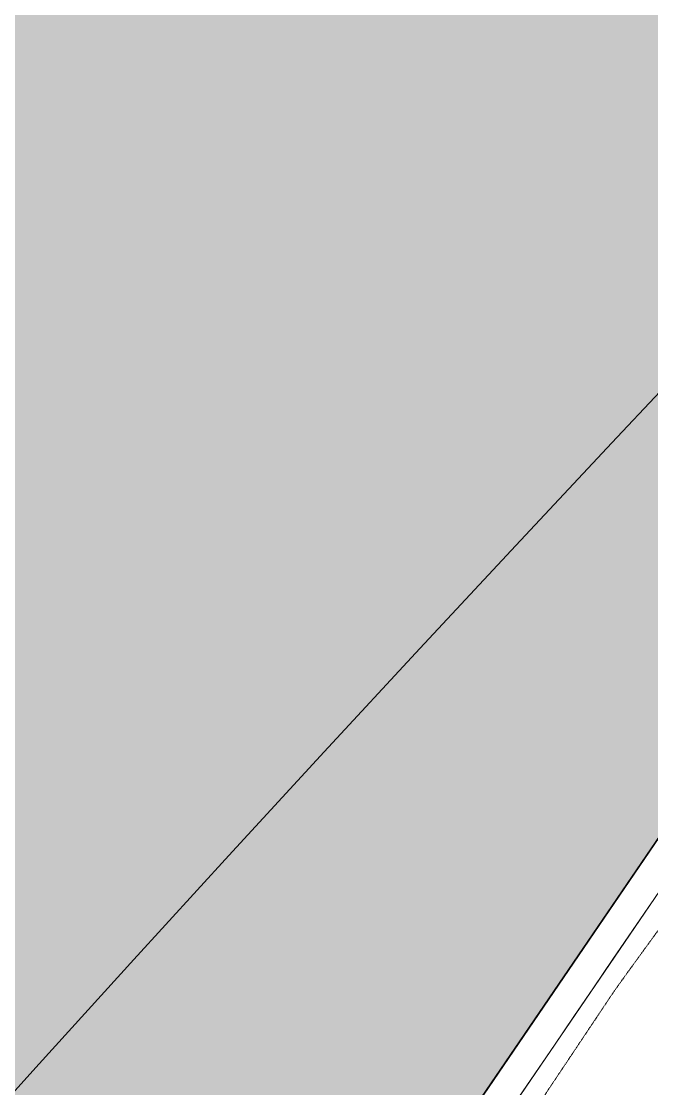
# Model space of a CAD drawing. Header units: millimetres. Extents: x -100577 to 287200, y -212120 to 238461.
# Drawn here: x 44973 to 48079, y 52474 to 57732 of the extents above; entities that cross this region are included whole.
import ezdxf

# ---------------------------------------------------------------- set-up
doc = ezdxf.new("R2010")
doc.units = ezdxf.units.MM
doc.linetypes.add('PHANTOM', pattern=[6.35, 3.175, -0.635, 0.635, -0.635, 0.635, -0.635])
for name, color, linetype, lineweight in [('10_見えがかり', 7, 'Continuous', 13), ('20_上部（屋根の外形・梁）', 8, 'PHANTOM', 9), ('30_敷地・外構', 8, 'Continuous', 9), ('50_寸法', 3, 'Continuous', 9)]:
    doc.layers.add(name, color=color, linetype=linetype, lineweight=lineweight)

msp = doc.modelspace()

# ---------------------------------------------------------------- hatches: boundary and pattern name
at = {"layer": '30_敷地・外構'}
msp.add_hatch(color=8, dxfattribs=at).paths.add_polyline_path([(203769.5, 214442.2), (243429.9, 177722.4), (287200.4, 133010.5), (281793.1, -51921.2), (240885.5, -149400.6), (236609.7, -153248.5), (133667.7, -201676.7), (129226.2, -203199.9), (92493.3, -208828.8), (80788.6, -210334.9), (60527.7, -212120.5), (29239.6, -207578.6), (4133.8, -203331.5), (-18461.2, -198214.2), (-25999.5, -196278.4), (-94563.8, -156949.3), (-100576.7, -152008.9), (-15558.2, -27276.9), (128293.3, -27285.8), (128295.1, 900.2), (83295.1, 903), (83298.1, 56905.6), (50292.3, 56910.4), (20297, 12903.7), (20297.7, 906.9), (3652.8, 907.9), (165570.8, 238460.5)])
h = msp.add_hatch(color=8, dxfattribs=at)
h.paths.add_polyline_path([(70281.8, 69207.8), (73677.5, 71131.7), (76317.4, 70450.3), (93200.2, 82501.8), (103770.8, 90730.6), (105767.7, 92615), (106777, 92003.9), (118469.6, 107201.5), (129043.6, 119707.7), (151078.7, 145305.3), (166376.8, 164634), (171338.8, 170679.3), (187221.6, 191433.9), (198287.1, 205505.8), (198077.8, 207155.4), (198176.7, 210842.5), (200714.4, 210456.7), (204131.2, 206946.8), (209555.7, 200562), (211125.9, 198648.5), (212482.5, 197237.2), (214840.2, 195221.2), (221884.4, 189362.5), (224837.6, 186553.4), (231278.8, 180241.4), (233222.4, 178925.4), (234262.7, 178289.6), (238252.8, 175499.1), (239941, 174138.4), (238463.9, 171833.7), (214169.7, 143331.8), (209158, 139970.9), (184287.9, 106391.7), (183978.8, 101792.3), (187006.4, 98885.9), (183025.8, 93881.7), (165710.5, 106977.9), (169773.7, 111251.6), (174631.2, 107898.8), (178916.9, 108657.7), (203772.1, 141800.6), (210006.1, 145862.8), (226838.7, 165530.3), (229045.1, 168159.5), (228926.8, 173574.7), (225566, 172051.7), (219062, 168983.4), (203917.8, 160610.9), (202180.3, 160000.3), (200038.9, 159685.2), (197646.8, 159569.2), (191232.4, 159713.7), (183101.3, 159306.8), (180096, 159014.2), (168070.4, 160234.9), (162297.1, 151659), (173068.1, 147576.7), (172195.8, 145262.2), (160705.7, 149610.5), (132461.2, 116785.1), (121949.3, 104357), (112882.8, 92798.2), (110861.5, 90176.8), (104210.4, 83405.4), (97491.3, 77480.3), (91406.2, 72673.6), (81313, 65672.4), (81913.6, 64348.8), (188764.9, 67868.7), (246788.5, 67840.1), (246782.4, 63340.4), (205026.1, 63372.3), (201917.6, 60299.6), (196541.2, 60910.6), (193812.1, 63375.4), (188843, 63378.7), (126859.9, 61341.1), (83292.6, 59800.2), (83292.1, 56905.6), (50292.3, 56910.4), (20297, 12903.7), (20297, 12688.5), (15590.7, 3142.9), (14531.9, 521.6), (14417.8, -2475.5), (17720, -43184.1), (25175.2, -42918.5), (79835.2, -42007), (146150.7, -40578.9), (241235.5, -38178.8), (246311.2, -38102.7), (247627, -49076.9), (261713.2, -83458.2), (157801.7, -94080.4), (165058.9, -133727.2), (125695.1, -141051.4), (124858.5, -140143.1), (118887.5, -141940.9), (123034.3, -155932.7), (127770.8, -172228.3), (146551, -170016.7), (170292.1, -167511), (174821.9, -166335.5), (176248.1, -172157.3), (171364.9, -173432), (147215.1, -175970), (104092.5, -181701.7), (47870.9, -189957.7), (8834.5, -196640), (5104.1, -198423.7), (4305.2, -197393.1), (3768, -190337.6), (6822.6, -189843.8), (32763, -185393.7), (35342.7, -181411.3), (31434.2, -162225.7), (28768.7, -160898.3), (-9297.6, -166488.1), (-10932.9, -168206.2), (-6545.2, -190414.5), (-10493.4, -191063.3), (-16165.6, -162327.1), (-26790.2, -120042.4), (-7087.1, -114417.5), (18234.2, -108159), (19923.5, -105794.1), (14653.4, -79966.8), (13290.8, -79523.1), (-25792.5, -92480.8), (-55264.6, -101098.3), (-56830.6, -103919.1), (-41581.5, -164299.3), (-39301.9, -166240.5), (-28152.8, -163917.1), (-27140.8, -168806), (-41869.2, -171871.6), (-45676.2, -172875.7), (-47156.1, -168100.7), (-45926.7, -165398.6), (-61931.1, -102077.8), (-67560.2, -103569.8), (-63454.4, -97546.1), (-48680.2, -93970.1), (-27190.9, -87692.8), (-10339.7, -82620.1), (13576, -74692.3), (11129, -62712.5), (4851.7, -55163.2), (-7349.7, -55898.5), (-35297.5, -58584.6), (-37037.7, -58789.7), (-28960.4, -46939.4), (-8207.5, -44935.7), (7055.9, -44015.2), (3105.4, -3032.2), (840.6, -3217.9), (7522.9, 6585.8), (10187.5, 6878.3), (11706.4, 9732.8), (14901.5, 15113.4), (16646.9, 17889.1), (22187.6, 25269.1), (30756.1, 36198.6), (31077.5, 37245.9), (31975.8, 38563.7), (31567.5, 38842), (31588.6, 38910.6), (30327, 40042.1), (49726.1, 68502.9)])
h.paths.add_polyline_path([(249686.5, -79169.6), (252259.2, -74874.4), (242638.1, -51401.1), (239775.7, -49213.7), (181560.6, -50672.4), (180361.5, -51600.4), (186760.2, -82836), (189879.9, -85279.1)], flags=0)
h.paths.add_polyline_path([(122432.1, -172857.2), (117492, -157794.3), (113402.4, -143592.4), (102608.5, -146842.3), (107948.6, -173032.7), (109906.3, -174334.1)], flags=0)
h.paths.add_polyline_path([(102996.6, -140548.1), (124602.2, -135154.1), (156696.1, -129184.4), (157833, -127530), (155666.1, -115696.7), (153986.3, -115089.9), (100253.9, -125531.9), (98537.9, -126917.3), (100981.6, -138868.5)], flags=0)
h.paths.add_polyline_path([(181053.6, -86178), (182290.1, -83401.5), (175965.9, -52507), (173537.3, -50882.1), (151095.8, -51446.1), (149631.6, -53415.5), (155735.4, -84812.1), (159727.9, -88358.6)], flags=0)
h.paths.add_polyline_path([(99494.3, -121610.6), (153219.1, -111162.3), (154578.8, -109774.6), (152277.1, -97194.9), (149896.3, -96119.8), (96586.6, -107524.3), (94891.3, -109028.4), (97241.7, -120535.1)], flags=0)
h.paths.add_polyline_path([(75896.9, -176990.2), (78241.8, -179443.5), (101889, -175966.4), (103551.3, -173924.8), (87363.8, -94627.4), (84319.8, -93101.1), (61964.6, -97605.5), (60072.8, -99694.4), (67162.3, -133433.2)], flags=0)
h.paths.add_polyline_path([(95750.4, -103618.9), (148859.4, -92258.5), (150733.9, -89644.7), (148254.3, -79377.5), (145045.1, -77400.2), (93521.8, -88309.4), (91195.7, -90896.2), (93506.5, -102243.3)], flags=0)
h.paths.add_polyline_path([(43382.8, -180823.1), (48031.7, -183881.9), (70055.1, -180646.6), (71981.9, -177742.1), (63245.7, -134234.7), (56561.5, -102428.6), (52408.1, -99533.9), (29809, -104087.4), (28183.3, -106324.1)], flags=0)
h.paths.add_polyline_path([(89321.7, -81754.1), (91291.1, -82655.5), (145232, -71228.9), (146664.1, -69541), (143754.5, -54561.9), (140927.6, -51686.8), (84918.2, -52894.1), (83660.4, -53992.7)], flags=0)
h.paths.add_polyline_path([(26104.8, -96137.2), (28626.9, -98207.3), (83131.5, -87228.8), (85408.9, -85024.9), (82982.7, -73164.2), (80491.6, -71617.5), (25091, -79979.4), (23284.3, -82315)], flags=0)
h.paths.add_polyline_path([(8662.3, -116696.7), (16955.9, -155943.6), (19718.1, -157181.6), (28042.5, -155955.5), (29652, -153514.1), (21590.4, -113992.6), (19195.1, -112036.1), (11433.2, -113952.7)], flags=0)
h.paths.add_polyline_path([(-14901.1, -146868.3), (-13246.6, -153270), (-11595.5, -160014.5), (-10030.9, -161553.2), (11082.9, -158450), (13057.8, -154408.2), (5242.1, -117420.3), (2042.8, -116282), (-6056.4, -118286.7), (-18134.3, -121726.9), (-20359.4, -125135)], flags=0)
h.paths.add_polyline_path([(21655.5, -74325.8), (23826.9, -76129.8), (79893, -67670.8), (81368.1, -65237.5), (79190.5, -54559.2), (77563.5, -53034.8), (26041.5, -53901.6), (19126.3, -61936.4)], flags=0)
h.paths.add_polyline_path([(189980.9, 189290.1), (174073.1, 168504.1), (169859.1, 162049), (180101.3, 161022.9), (182960.3, 161291.7), (191203.4, 161711.3), (197625.7, 161560.6), (199848, 161671.4), (201703.1, 161946.9), (203092.1, 162439.7), (218116.6, 170741.8), (225532, 174554.4), (228861.8, 176201.2), (228827.8, 177751.9), (222409.3, 184045.9), (219560.9, 186746.1), (212587, 192548.9), (210073, 194689.2), (208505.3, 196332.2), (206877.2, 198317.3), (203662.6, 202101.3), (200069.2, 202133.5)], flags=0)
h.paths.add_polyline_path([(11098.7, -3879.5), (11053.3, -3474.8), (10631.2, -2734.1), (9456.7, -2857.9), (9312.6, -4172.2), (12771.6, -42208.1), (13096.5, -42585.8), (13413.3, -42769.7), (14294.3, -42685.8), (14446.4, -42063.9)], flags=0)

# ---------------------------------------------------------------- linework, layer by layer
at = {"layer": '10_見えがかり'}
for points in [[(44909.5, 48653.9), (45069.2, 49242), (49951.1, 56404.5), (50225.6, 56575.7)], [(48803.3, 54347.9), (48753.9, 54381.6), (47310.6, 52264.2), (46589, 51205.5), (46578.9, 50902.2), (46914.5, 50673.5), (46686, 50193.9), (46193.1, 49470.9), (45700.3, 48747.8), (45323.5, 48371.8)]]:
    msp.add_lwpolyline(points, dxfattribs=at)
at = {"layer": '20_上部（屋根の外形・梁）'}
msp.add_lwpolyline([(47429.8, 52259.5), (47642.6, 52577.9), (47855.3, 52896.3), (47855.3, 52896.3), (47895, 52955.6), (47895.3, 52955.9), (47967.2, 53056.3), (47967.3, 53056.4), (48192.3, 53365.8)], dxfattribs=at)
at = {"layer": '30_敷地・外構'}
for points in [[(236609.7, -153248.5), (133667.7, -201676.7), (129226.2, -203199.9), (92493.3, -208828.8), (80788.6, -210334.9), (60527.7, -212120.5), (29239.6, -207578.6), (4133.8, -203331.5), (-18461.2, -198214.2), (-25999.5, -196278.4), (-94563.8, -156949.3), (-100576.7, -152008.9), (-15558.2, -27276.9), (128293.3, -27285.8), (128295.1, 900.2), (83295.1, 903), (83298.1, 56905.6), (50292.3, 56910.4), (20297, 12903.7), (20297.7, 906.9), (3652.8, 907.9), (165570.8, 238460.5)], [(188843, 63378.7), (126859.9, 61341.1), (83292.6, 59800.2), (83292.1, 56905.6), (50292.3, 56910.4), (20297, 12903.7), (20297, 12688.5), (15590.7, 3142.9), (14531.9, 521.6), (14417.8, -2475.5), (17720, -43184.1), (25175.2, -42918.5), (79835.2, -42007), (146150.7, -40578.9), (241235.5, -38178.8)], [(83295.1, 56902.6), (83292.1, 900), (20300.7, 903.9), (20300, 12902.8), (50293.9, 56907.4), (83295.1, 56902.6)], [(47406.8, 52405.3), (47503, 52546.5), (47599.3, 52687.6), (47695.5, 52828.8), (47791.7, 52970), (47887.9, 53111.1), (47984.1, 53252.3), (48080.3, 53393.4)]]:
    msp.add_lwpolyline(points, dxfattribs=at)
at = {"layer": '50_寸法'}
msp.add_lwpolyline([(40037.5, 46853), (40486, 47382.2), (40936.1, 47910), (41387.9, 48436.5), (41841.3, 48961.5), (42296.4, 49485.1), (42753.1, 50007.3), (43211.4, 50528), (43671.3, 51047.3), (44132.9, 51565.2), (44596.1, 52081.7), (45060.8, 52596.6), (45527.2, 53110.2), (45995.2, 53622.3), (46464.8, 54132.9), (46936, 54642), (47408.7, 55149.7), (47883.1, 55655.9), (48359, 56160.6), (48836.5, 56663.9), (49315.5, 57165.6), (49796.1, 57665.8), (50278.3, 58164.6)], dxfattribs=at)

doc.saveas('drawing.dxf')
